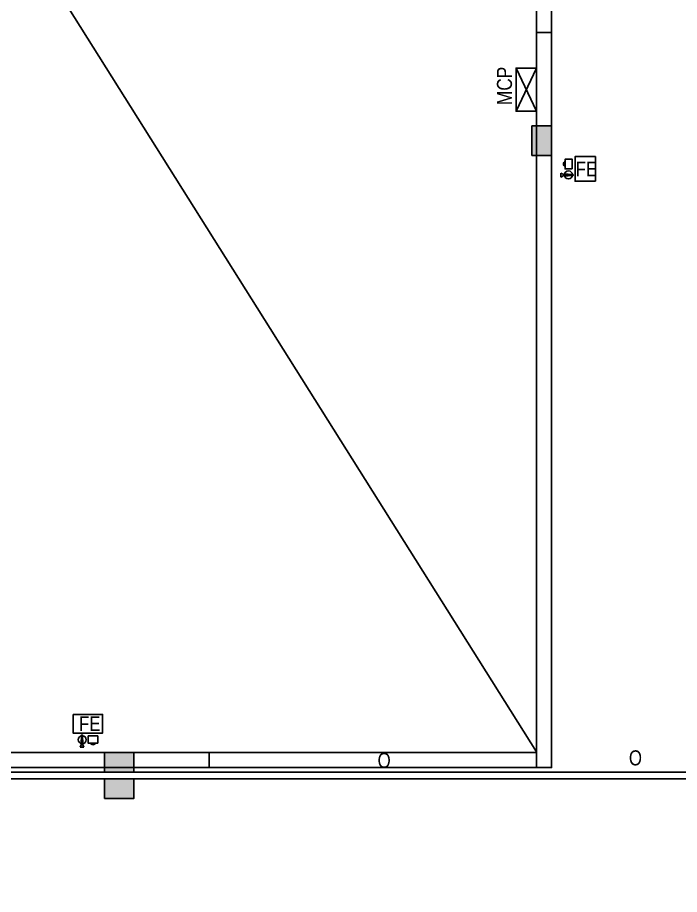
# Model space of a CAD drawing. Header units: metres. Extents: x -488 to 4759, y 38 to 2071.
# Drawn here: x 2992.49 to 3002.61, y 74.54 to 87.94 of the extents above; entities that cross this region are included whole.
import ezdxf
from ezdxf.lldxf.tags import DXFTag

# ---------------------------------------------------------------- set-up
doc = ezdxf.new("R2010")
doc.units = ezdxf.units.M
doc.header["$MEASUREMENT"] = 0
doc.linetypes.add('HIDDEN', pattern=[0.375, 0.25, -0.125])
doc.layers.add('0 @ 1', color=7, linetype='Continuous')
doc.styles.add('2', font='swissc.ttf', dxfattribs={"height": 0.23})
doc.styles.add('CODE', font='swissc.ttf', dxfattribs={"height": 0.25})
doc.styles.add('SH', font='swissc.ttf', dxfattribs={"height": 10})
doc.styles.add('SUBBU3', font='swissl.ttf', dxfattribs={"width": 0.8})
tags = doc.linetypes.add('00$1$HIDDEN', pattern=[0.375, 0.25, -0.125]).pattern_tags.tags
tags[6:7] = [DXFTag(74, 4), DXFTag(75, 0), DXFTag(340, '0'), DXFTag(46, 1.0), DXFTag(50, 0.0), DXFTag(44, 0.0), DXFTag(45, 0.0)]
tags[4:5] = [DXFTag(74, 4), DXFTag(75, 0), DXFTag(340, '0'), DXFTag(46, 1.0), DXFTag(50, 0.0), DXFTag(44, 0.0), DXFTag(45, 0.0)]
doc.dimstyles.new('OUTER', dxfattribs={"dimscale": 0, "dimtxt": 0.3, "dimasz": 0.18, "dimexe": 0.18, "dimexo": 0.0625, "dimgap": 0.09, "dimtad": 0, "dimzin": 0, "dimdsep": 46, "dimtxsty": 'CODE', "dimcen": 0.09, "dimse1": 1, "dimse2": 1, "dimclrd": 8, "dimclrt": 1, "dimadec": 0, "dimazin": 0, "dimtfac": 1, "dimtofl": 0, "dimtmove": 0, "dimatfit": 3, "dimfxl": 0, "dimtolj": 1, "dimtzin": 0, "dimarcsym": 0})

# ---------------------------------------------------------------- blocks, each defined once
blk = doc.blocks.new('_ArchTick')
at = {"const_width": 0.15}
blk.add_lwpolyline([(-0.5, -0.5), (0.5, 0.5)], dxfattribs=at)
blk = doc.blocks.new('*D370')
at = {"color": 0, "lineweight": -2}
for p, q in [((3008.668, 76.478), (3008.668, 64.675)), ((3008.668, 51.978), (3008.668, 63.781))]:
    blk.add_line(p, q, dxfattribs=at)
at = {"layer": 'Defpoints', "color": 0, "lineweight": -2}
for p in [(3004.42, 76.478), (3002.005, 51.978), (3008.668, 51.978)]:
    blk.add_point(p, dxfattribs=at)
at = {"color": 0, "lineweight": -2, "xscale": 0.2, "yscale": 0.2, "zscale": 0.2}
for p, rotation in [((3008.668, 76.478), 90), ((3008.668, 51.978), 270)]:
    blk.add_blockref('_ArchTick', p, dxfattribs=dict(at, rotation=rotation))
at = {"color": 0, "lineweight": -2, "insert": (3008.668, 64.228), "char_height": 0.25, "attachment_point": 5, "rotation": 90, "style": 'CODE'}
blk.add_mtext('\\A1;24.50', dxfattribs=at)
blk = doc.blocks.new('rghfhgh')
at = {"color": 0, "lineweight": 30}
for p, q in [((15101.258, 2367.909), (15101.258, 2367.846)), ((15101.274, 2367.909), (15101.274, 2367.846)), ((15101.258, 2367.846), (15101.236, 2367.801)), ((15101.274, 2367.846), (15101.296, 2367.801))]:
    blk.add_line(p, q, dxfattribs=at)
at = {"color": 0, "lineweight": 30, "ltscale": 0.1}
blk.add_line((15101.296, 2367.801), (15101.236, 2367.801), dxfattribs=at)
blk.add_lwpolyline([(15101.129, 2368.303), (15101.581, 2368.303), (15101.581, 2368.016), (15101.129, 2368.016)], close=True, dxfattribs=at)
at = {"color": 0, "lineweight": 30}
for points in [[(15101.281, 2367.879), (15101.252, 2367.879), (15101.252, 2367.909), (15101.281, 2367.909)], [(15101.274, 2367.909), (15101.258, 2367.909), (15101.258, 2367.985), (15101.274, 2367.985)], [(15101.359, 2367.974), (15101.507, 2367.974), (15101.507, 2367.864), (15101.359, 2367.864)]]:
    blk.add_lwpolyline(points, close=True, dxfattribs=at)
blk.add_circle((15101.269, 2367.915), 0.0611, dxfattribs=at)
blk.add_arc((15101.434, 2367.883), 0.0446, 204.8747, 335.1253, dxfattribs=at)
at = {"color": 0, "lineweight": 30, "style": 'SH'}
blk.add_text('FE', height=0.2239, dxfattribs=at).set_placement((15101.221, 2368.05))
blk = doc.blocks.new('FDGDFG')
at = {"color": 0, "lineweight": 30}
for p, q in [((15762.51, 2224.136), (15762.465, 2224.158)), ((15762.573, 2224.136), (15762.51, 2224.136)), ((15762.51, 2224.12), (15762.465, 2224.098)), ((15762.573, 2224.12), (15762.51, 2224.12))]:
    blk.add_line(p, q, dxfattribs=at)
at = {"color": 0, "lineweight": 30, "ltscale": 0.1}
blk.add_line((15762.465, 2224.158), (15762.465, 2224.098), dxfattribs=at)
blk.add_lwpolyline([(15762.99, 2224.034), (15762.99, 2224.409), (15762.68, 2224.409), (15762.68, 2224.034)], close=True, dxfattribs=at)
at = {"color": 0, "lineweight": 30}
for points in [[(15762.638, 2224.221), (15762.638, 2224.37), (15762.528, 2224.37), (15762.528, 2224.221)], [(15762.543, 2224.143), (15762.543, 2224.114), (15762.573, 2224.114), (15762.573, 2224.143)], [(15762.573, 2224.136), (15762.573, 2224.12), (15762.649, 2224.12), (15762.649, 2224.136)]]:
    blk.add_lwpolyline(points, close=True, dxfattribs=at)
blk.add_circle((15762.579, 2224.131), 0.0611, dxfattribs=at)
blk.add_arc((15762.547, 2224.296), 0.0446, 114.8747, 245.1253, dxfattribs=at)
at = {"color": 0, "lineweight": 30, "style": 'SH'}
blk.add_text('FE', height=0.2239, dxfattribs=at).set_placement((15762.69, 2224.108))

msp = doc.modelspace()

# ---------------------------------------------------------------- hatches: boundary and pattern name
at = {"lineweight": 30}
h = msp.add_hatch(color=256, dxfattribs=at)
h.dxf.hatch_style = 1
h.paths.add_polyline_path([(3000.35391, 86.28117), (3000.35391, 85.83117), (3000.65391, 85.83117), (3000.65391, 86.28117)])
h = msp.add_hatch(color=256, dxfattribs=at)
h.dxf.hatch_style = 1
h.paths.add_polyline_path([(2993.82291, 76.40778), (2994.27291, 76.40778), (2994.27291, 76.70778), (2993.82291, 76.70778)])
h = msp.add_hatch(color=256, dxfattribs=at)
h.dxf.hatch_style = 1
h.paths.add_polyline_path([(2993.82291, 76.00778), (2994.27291, 76.00778), (2994.27291, 76.30778), (2993.82291, 76.30778)])

# ---------------------------------------------------------------- linework, layer by layer
at = {"linetype": '00$1$HIDDEN', "lineweight": -2, "ltscale": 2}
msp.add_line((2984.40391, 102.18778), (3000.42391, 76.71927), dxfattribs=at)
for p, q in [((3000.42391, 76.47778), (3000.42391, 87.70778)), ((3000.65391, 87.70778), (3000.42391, 87.70778)), ((3000.65391, 76.47778), (3000.65391, 87.70778)), ((2995.42391, 76.70778), (2995.42391, 76.47778)), ((2984.40391, 76.47778), (2995.42391, 76.47778)), ((3000.42391, 76.47778), (3000.65391, 76.47778))]:
    msp.add_line(p, q)
at = {"lineweight": 30, "ltscale": 0.25}
for p, q in [((3000.11217, 86.50638), (3000.42391, 87.16552)), ((3000.42391, 86.50638), (3000.11217, 87.16552))]:
    msp.add_line(p, q, dxfattribs=at)
at = {"linetype": 'HIDDEN', "lineweight": 18, "ltscale": 0.05}
msp.add_line((2984.40391, 76.70778), (2995.42391, 76.70778), dxfattribs=at)
at = {"linetype": '00$1$HIDDEN', "lineweight": -2, "ltscale": 3}
for p, q in [((2933.42583, 76.40778), (3008.78406, 76.40778)), ((2933.42583, 76.30778), (3008.78406, 76.30778))]:
    msp.add_line(p, q, dxfattribs=at)
at = {"lineweight": 0}
msp.add_lwpolyline([(2963.9449, 102.41779), (2963.9449, 76.70779), (2934.23391, 76.70779), (2934.23391, 39.51778), (3007.88391, 39.51778), (3007.88391, 102.41778), (3000.65391, 102.41777), (3000.42391, 102.41777), (3000.42391, 76.70778), (2984.40391, 76.70778), (2984.40391, 102.41777), (2963.9449, 102.41777)], dxfattribs=at)
msp.add_lwpolyline([(2963.9449, 102.41779), (2963.9449, 76.70779), (2934.23391, 76.70779), (2934.23391, 39.51778), (3007.88391, 39.51778), (3007.88391, 102.41778), (3000.65391, 102.41777), (3000.42391, 102.41777), (3000.42391, 76.70778), (2984.40391, 76.70778), (2984.40391, 102.41777), (2963.9449, 102.41777)], dxfattribs=at)
at = {"lineweight": -2}
for points in [[(3000.65391, 102.41778), (2984.1724, 102.41778), (2984.1724, 76.47778), (3000.65391, 76.47778)], [(2984.40316, 102.41778), (3000.42316, 102.41778), (3000.42391, 76.70778), (2984.40391, 76.70778)]]:
    msp.add_lwpolyline(points, close=True, dxfattribs=at)
at = {"lineweight": 0}
msp.add_lwpolyline([(2969.1738, 102.18778), (2969.17391, 95.95778), (2984.1724, 95.95778), (2984.1724, 76.47778), (3000.65391, 76.47778), (3000.65391, 102.18773), (3007.65391, 102.18773), (3007.65391, 51.97778), (2934.46391, 51.97778), (2934.46391, 76.47578), (2964.17391, 76.47778), (2964.17391, 102.18778), (2969.17391, 102.18778), (2969.17391, 102.18778)], close=True, dxfattribs=at)
msp.add_lwpolyline([(2969.1738, 102.18778), (2969.17391, 95.95778), (2984.1724, 95.95778), (2984.1724, 76.47778), (3000.65391, 76.47778), (3000.65391, 102.18773), (3007.65391, 102.18773), (3007.65391, 51.97778), (2934.46391, 51.97778), (2934.46391, 76.47578), (2964.17391, 76.47778), (2964.17391, 102.18778), (2969.17391, 102.18778), (2969.17391, 102.18778)], close=True, dxfattribs=at)
at = {"lineweight": 30, "ltscale": 0.25}
msp.add_lwpolyline([(3000.42391, 87.16552), (3000.42391, 86.50638), (3000.11217, 86.50638), (3000.11217, 87.16552)], close=True, dxfattribs=at)
at = {"lineweight": 30}
for points in [[(3000.35391, 86.28117), (3000.65391, 86.28117), (3000.65391, 85.83117), (3000.35391, 85.83117)], [(2993.82291, 76.40778), (2993.82291, 76.70778), (2994.27291, 76.70778), (2994.27291, 76.40778)], [(2993.82291, 76.00778), (2993.82291, 76.30778), (2994.27291, 76.30778), (2994.27291, 76.00778)]]:
    msp.add_lwpolyline(points, close=True, dxfattribs=at)

# ---------------------------------------------------------------- block references
at = {"lineweight": -2}
for name, p in [('FDGDFG', (-12761.66654, -2138.59685)), ('rghfhgh', (-12107.78721, -2291.01104))]:
    msp.add_blockref(name, p, dxfattribs=at)

# ---------------------------------------------------------------- texts
at = {"lineweight": 30, "style": '2'}
msp.add_text('MCP', height=0.23, rotation=90, dxfattribs=at).set_placement((3000.04972, 86.6001))
at = {"ltscale": 3.5, "char_height": 0.23, "width": 5.9149746, "attachment_point": 2, "style": 'SUBBU3'}
for insert in [(2998.09625, 76.70395), (3001.93619, 76.74203)]:
    msp.add_mtext('{\\C252;O}', dxfattribs=dict(at, insert=insert))

# ---------------------------------------------------------------- dimensions: what is measured, and where the dimension line sits
at = {"layer": '0 @ 1', "lineweight": -2}
dim = msp.add_linear_dim(base=(3008.6685, 51.97778), p1=(3004.4196, 76.47778), p2=(3002.00472, 51.97778), angle=90, dimstyle='OUTER', override={"dimscale": 1, "dimtxt": 0.25, "dimasz": 0.2, "dimblk": 'ArchTick', "dimclrd": 0, "dimclrt": 0, "dimtix": 0, "dimtofl": 0, "dimtmove": 1, "dimatfit": 3, "dimfxl": 25.4}, dxfattribs=at)
dim.commit()
dim.dimension.update_dxf_attribs({"geometry": '*D370', "text_midpoint": (3008.6685, 64.22778)})

doc.saveas('drawing.dxf')
